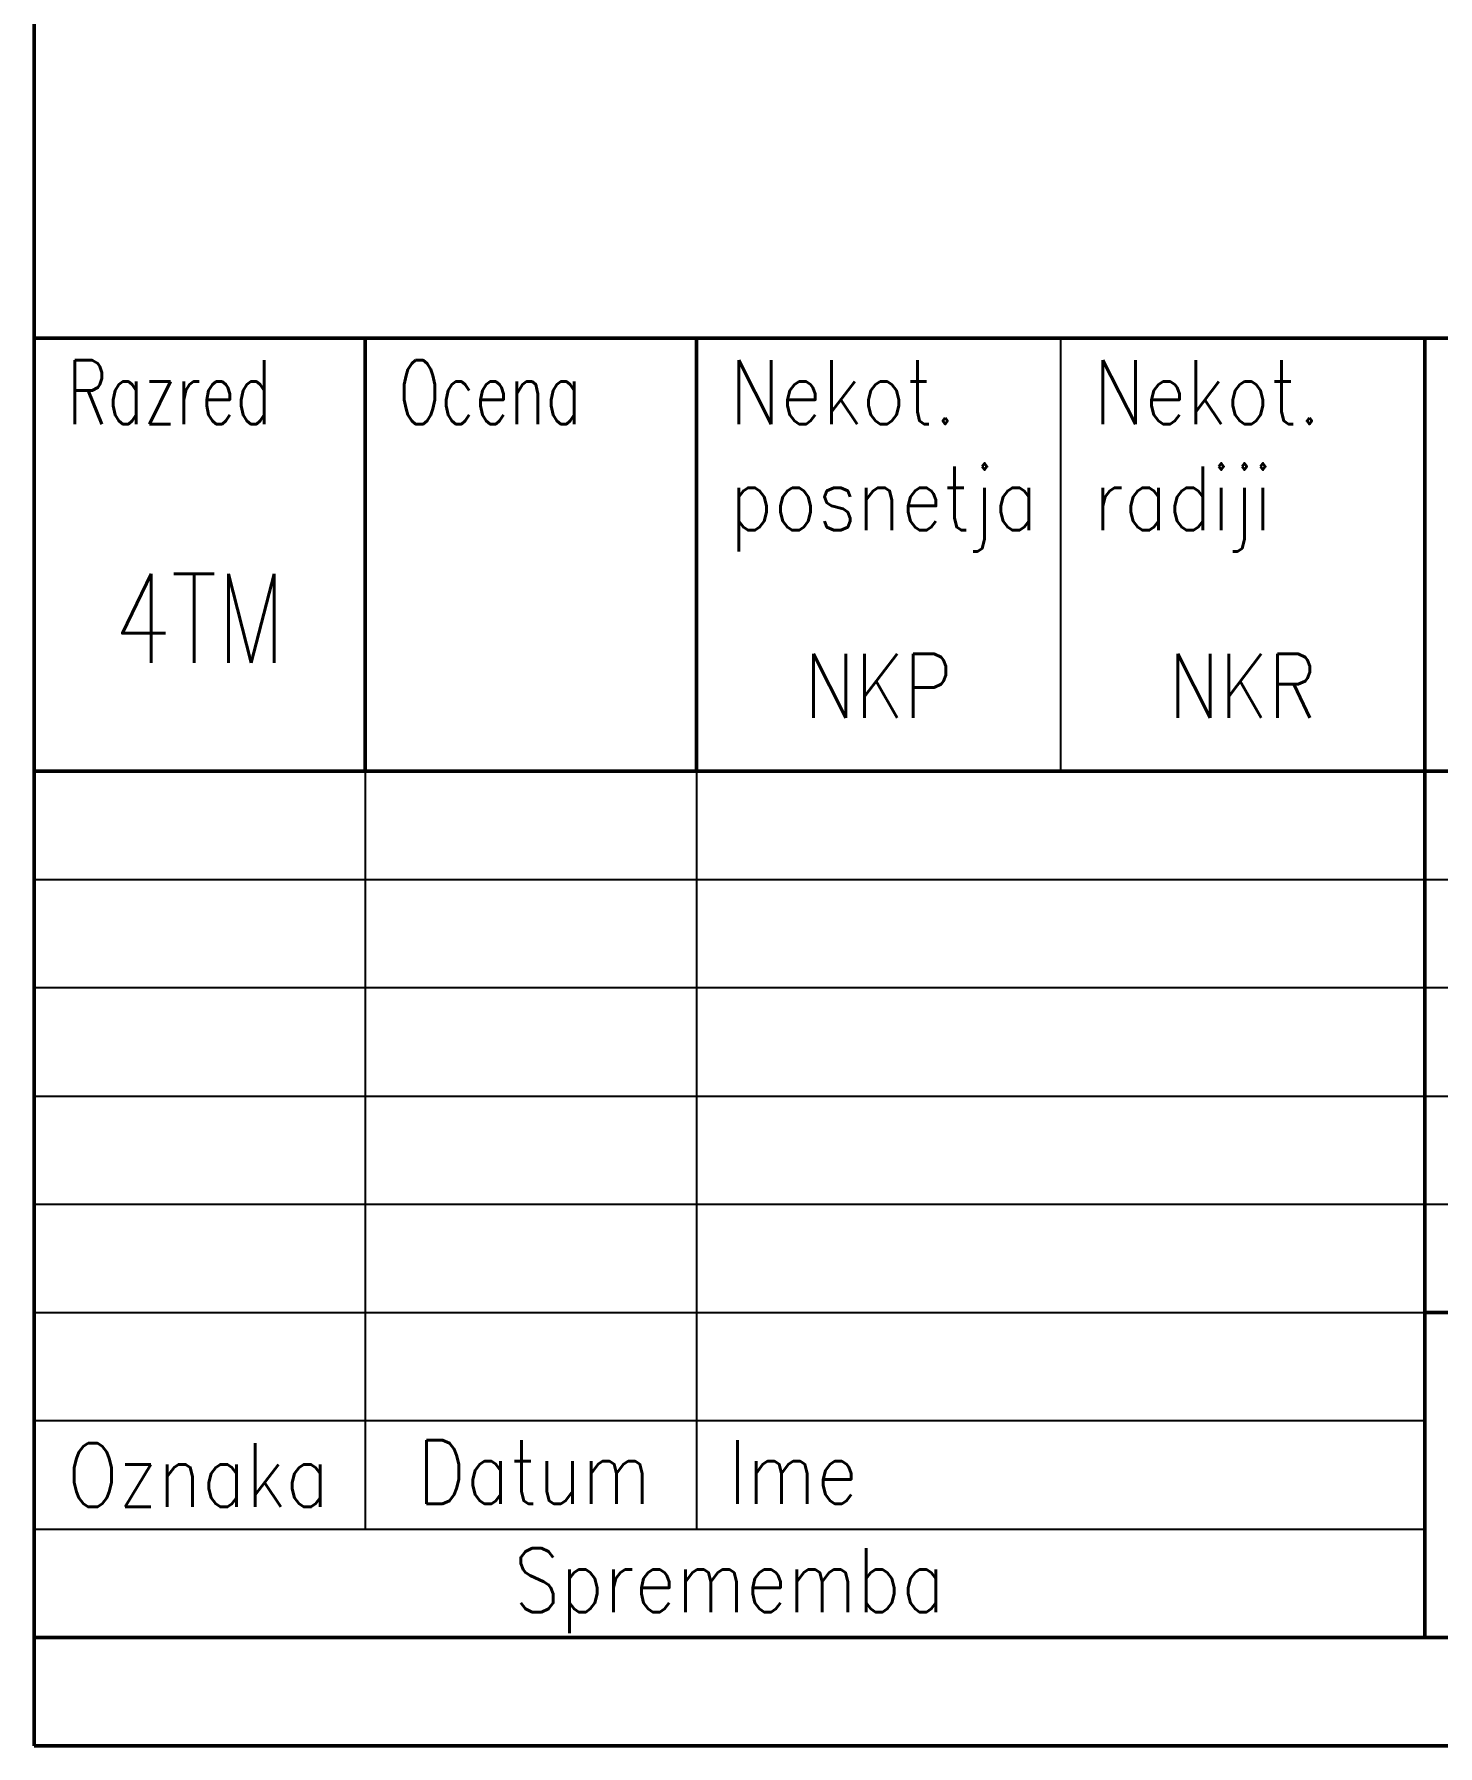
# Model space of a CAD drawing. Header units: millimetres. Extents: x 9534 to 10975, y 1284 to 3436.
# Drawn here: x 9571 to 9985, y 1284 to 1787 of the extents above; entities that cross this region are included whole.
import ezdxf
from ezdxf.enums import TextEntityAlignment as Align

# ---------------------------------------------------------------- set-up
doc = ezdxf.new("R2010")
doc.units = ezdxf.units.MM
doc.header["$MEASUREMENT"] = 0
for name, color, linetype, lineweight in [('Crta_025', 5, 'Continuous', 25), ('Crta_035', 3, 'Continuous', 35), ('Crta_05', 1, 'Continuous', 50)]:
    doc.layers.add(name, color=color, linetype=linetype, lineweight=lineweight)
doc.styles.add('TEHN_25', font='romans.shx', dxfattribs={"width": 0.85, "height": 2.5})
doc.styles.add('TEHN_35', font='romans.shx', dxfattribs={"width": 0.85, "height": 3.5})

msp = doc.modelspace()

# ---------------------------------------------------------------- linework, layer by layer
at = {"layer": 'Crta_025'}
for p, q in [((9873.63512, 1697.9469), (9873.63512, 1570.4469)), ((9668.88512, 1570.4469), (9668.88512, 1347.3219)), ((9766.38512, 1570.4469), (9766.38512, 1347.3219)), ((9571.38512, 1538.5719), (10312.38512, 1538.5719)), ((10312.38512, 1506.6969), (9571.38512, 1506.6969)), ((9571.38512, 1474.8219), (10312.38512, 1474.8219)), ((10312.38512, 1442.9469), (9571.38512, 1442.9469)), ((9571.38512, 1411.0719), (9980.88512, 1411.0719)), ((9980.88512, 1379.1969), (9571.38512, 1379.1969)), ((9571.38512, 1347.3219), (9980.88512, 1347.3219))]:
    msp.add_line(p, q, dxfattribs=at)
at = {"layer": 'Crta_05'}
for p, q in [((9571.38512, 3398.5719), (9571.38512, 1283.5719)), ((9571.38512, 1697.9469), (10975.38512, 1697.9469)), ((9668.88512, 1697.9469), (9668.88512, 1570.4469)), ((9766.38512, 1697.9469), (9766.38512, 1570.4469)), ((9980.88512, 1697.9469), (9980.88512, 1315.4469)), ((9571.38512, 1570.4469), (10975.38512, 1570.4469)), ((9980.88512, 1411.0719), (10975.38512, 1411.0719)), ((9571.38512, 1315.4469), (10838.88512, 1315.4469)), ((9571.38512, 1283.5719), (10975.38512, 1283.5719))]:
    msp.add_line(p, q, dxfattribs=at)

# ---------------------------------------------------------------- texts
at = {"layer": 'Crta_025', "style": 'TEHN_25'}
for s, width, p in [('Razred', 0.7, (9581.13512, 1672.6344)), ('Ocena', 0.7, (9678.63512, 1672.6344)), ('Oznaka', 0.85, (9581.13512, 1353.8844))]:
    msp.add_text(s, height=18.75, dxfattribs=dict(at, width=width)).set_placement(p)
at = {"layer": 'Crta_025', "style": 'TEHN_25', "width": 0.85}
for s, p in [('Datum', (9718.6402, 1354.8219)), ('Ime', (9794.88512, 1354.8219)), ('Sprememba', (9776.13512, 1322.9469))]:
    msp.add_text(s, height=18.75, dxfattribs=at).set_placement(p, align=Align.CENTER)
at = {"layer": 'Crta_025', "char_height": 18.75, "attachment_point": 1, "style": 'TEHN_25'}
for s, insert in [('Nekot.\\Pposnetja', (9776.13512, 1691.3844)), ('Nekot.\\Pradiji', (9883.38512, 1691.3844))]:
    msp.add_mtext_dynamic_manual_height_columns(s, width=14.3, gutter_width=17.5, heights=[0], dxfattribs=dict(at, insert=insert))
at = {"layer": 'Crta_035'}
for tag, text, height, style, width, p in [('4TM', '----', 26.25, 'TEHN_35', 0.75, (9620.13512, 1602.3219)), ('NKP', '', 18.75, 'TEHN_25', 0.85, (9820.01012, 1586.1969)), ('NKR', '', 18.75, 'TEHN_25', 0.85, (9927.26012, 1586.1969))]:
    msp.add_attdef(tag, text=text, height=height, dxfattribs=dict(at, style=style, width=width)).set_placement(p, align=Align.CENTER)

doc.saveas('drawing.dxf')
